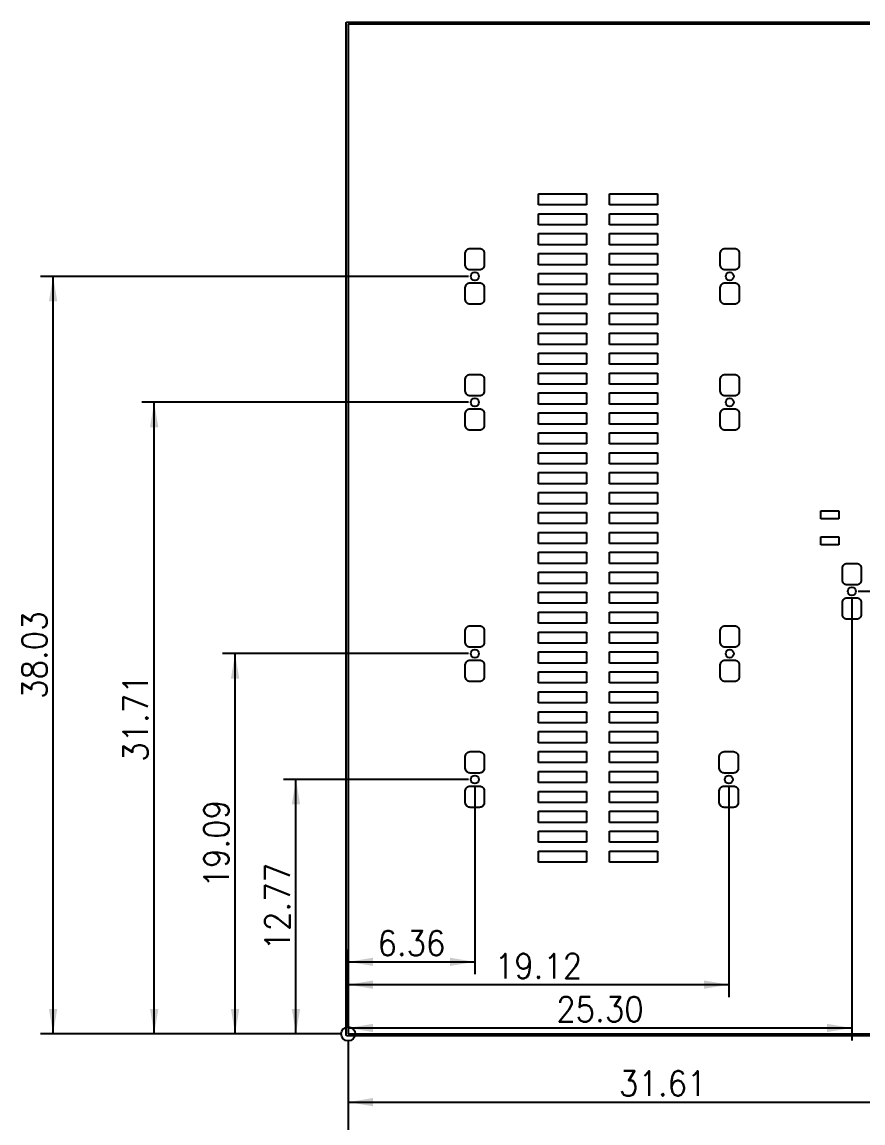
# Model space of a CAD drawing. Extents: x 108 to 221, y -158 to -75.
# Drawn here: x 108.3 to 150.6, y -129.9 to -74.6 of the extents above; entities that cross this region are included whole.
import ezdxf
from ezdxf.enums import TextEntityAlignment as Align

# ---------------------------------------------------------------- set-up
doc = ezdxf.new("R2010")
doc.units = 0
doc.layers.add('BLACK', color=7, linetype='CONTINUOUS')
doc.layers.add('DIM', color=5, linetype='CONTINUOUS')
doc.styles.get("Standard").update_dxf_attribs({"font": 'STANDARD'})

# ---------------------------------------------------------------- blocks, each defined once
blk = doc.blocks.new('*D1')
at = {"layer": 'DIM', "color": 0, "linetype": 'BYBLOCK'}
for p, q in [((131.06, -112.943), (131.06, -122.407)), ((124.7, -125.088), (124.7, -121.157)), ((124.7, -121.782), (131.06, -121.782))]:
    blk.add_line(p, q, dxfattribs=at)
for points in [[(124.7, -121.782), (125.95, -121.574), (125.95, -121.99)], [(131.06, -121.782), (129.81, -121.99), (129.81, -121.574)]]:
    blk.add_solid(points, dxfattribs=at)
at = {"layer": 'DIM', "color": 0, "linetype": 'CONTINUOUS'}
blk.add_text('6.36', height=1.25, dxfattribs=at).set_placement((127.88, -120.844), align=Align.MIDDLE_CENTER)
blk = doc.blocks.new('*D2')
at = {"layer": 'DIM', "color": 0, "linetype": 'BYBLOCK'}
for p, q in [((143.82, -112.943), (143.82, -123.553)), ((124.7, -125.088), (124.7, -122.303)), ((124.7, -122.928), (143.82, -122.928))]:
    blk.add_line(p, q, dxfattribs=at)
for points in [[(124.7, -122.928), (125.95, -122.719), (125.95, -123.136)], [(143.82, -122.928), (142.57, -123.136), (142.57, -122.719)]]:
    blk.add_solid(points, dxfattribs=at)
at = {"layer": 'DIM', "color": 0, "linetype": 'CONTINUOUS'}
blk.add_text('19.12', height=1.25, dxfattribs=at).set_placement((134.26, -121.99), align=Align.MIDDLE_CENTER)
blk = doc.blocks.new('*D3')
at = {"layer": 'DIM', "color": 0, "linetype": 'BYBLOCK'}
for p, q in [((156.31, -112.943), (156.31, -129.45)), ((124.7, -125.713), (124.7, -129.45)), ((124.7, -128.825), (156.31, -128.825))]:
    blk.add_line(p, q, dxfattribs=at)
for points in [[(124.7, -128.825), (125.95, -128.616), (125.95, -129.033)], [(156.31, -128.825), (155.06, -129.033), (155.06, -128.616)]]:
    blk.add_solid(points, dxfattribs=at)
at = {"layer": 'DIM', "color": 0, "linetype": 'CONTINUOUS'}
blk.add_text('31.61', height=1.25, dxfattribs=at).set_placement((140.505, -127.887), align=Align.MIDDLE_CENTER)
blk = doc.blocks.new('*D4')
at = {"layer": 'DIM', "color": 0, "linetype": 'BYBLOCK'}
for p, q in [((168.94, -112.943), (168.94, -132.928)), ((124.7, -125.713), (124.7, -132.928)), ((124.7, -132.303), (168.94, -132.303))]:
    blk.add_line(p, q, dxfattribs=at)
for points in [[(124.7, -132.303), (125.95, -132.094), (125.95, -132.511)], [(168.94, -132.303), (167.69, -132.511), (167.69, -132.094)]]:
    blk.add_solid(points, dxfattribs=at)
at = {"layer": 'DIM', "color": 0, "linetype": 'CONTINUOUS'}
blk.add_text('44.24', height=1.25, dxfattribs=at).set_placement((146.82, -131.365), align=Align.MIDDLE_CENTER)
blk = doc.blocks.new('*D5')
at = {"layer": 'DIM', "color": 0, "linetype": 'BYBLOCK'}
for p, q in [((130.747, -112.63), (121.452, -112.63)), ((122.077, -125.4), (122.077, -112.63)), ((124.388, -125.4), (121.452, -125.4))]:
    blk.add_line(p, q, dxfattribs=at)
for points in [[(122.077, -112.63), (122.285, -113.88), (121.869, -113.88)], [(122.077, -125.4), (121.869, -124.15), (122.285, -124.15)]]:
    blk.add_solid(points, dxfattribs=at)
at = {"layer": 'DIM', "color": 0, "linetype": 'CONTINUOUS'}
blk.add_text('12.77', height=1.25, rotation=90, dxfattribs=at).set_placement((121.14, -119.015), align=Align.MIDDLE_CENTER)
blk = doc.blocks.new('*D6')
at = {"layer": 'DIM', "color": 0, "linetype": 'BYBLOCK'}
for p, q in [((130.747, -106.31), (118.392, -106.31)), ((119.017, -125.4), (119.017, -106.31)), ((124.388, -125.4), (118.392, -125.4))]:
    blk.add_line(p, q, dxfattribs=at)
for points in [[(119.017, -106.31), (119.225, -107.56), (118.809, -107.56)], [(119.017, -125.4), (118.809, -124.15), (119.225, -124.15)]]:
    blk.add_solid(points, dxfattribs=at)
at = {"layer": 'DIM', "color": 0, "linetype": 'CONTINUOUS'}
blk.add_text('19.09', height=1.25, rotation=90, dxfattribs=at).set_placement((118.079, -115.855), align=Align.MIDDLE_CENTER)
blk = doc.blocks.new('*D7')
at = {"layer": 'DIM', "color": 0, "linetype": 'BYBLOCK'}
for p, q in [((130.747, -93.69), (114.329, -93.69)), ((114.954, -125.4), (114.954, -93.69)), ((124.388, -125.4), (114.329, -125.4))]:
    blk.add_line(p, q, dxfattribs=at)
for points in [[(114.954, -93.69), (115.162, -94.94), (114.746, -94.94)], [(114.954, -125.4), (114.746, -124.15), (115.162, -124.15)]]:
    blk.add_solid(points, dxfattribs=at)
at = {"layer": 'DIM', "color": 0, "linetype": 'CONTINUOUS'}
blk.add_text('31.71', height=1.25, rotation=90, dxfattribs=at).set_placement((114.016, -109.545), align=Align.MIDDLE_CENTER)
blk = doc.blocks.new('*D8')
at = {"layer": 'DIM', "color": 0, "linetype": 'BYBLOCK'}
for p, q in [((130.747, -87.37), (109.251, -87.37)), ((109.876, -125.4), (109.876, -87.37)), ((124.388, -125.4), (109.251, -125.4))]:
    blk.add_line(p, q, dxfattribs=at)
for points in [[(109.876, -87.37), (110.084, -88.62), (109.668, -88.62)], [(109.876, -125.4), (109.668, -124.15), (110.084, -124.15)]]:
    blk.add_solid(points, dxfattribs=at)
at = {"layer": 'DIM', "color": 0, "linetype": 'CONTINUOUS'}
blk.add_text('38.03', height=1.25, rotation=90, dxfattribs=at).set_placement((108.939, -106.385), align=Align.MIDDLE_CENTER)
blk = doc.blocks.new('*D9')
at = {"layer": 'DIM', "color": 0, "linetype": 'BYBLOCK'}
for p, q in [((150.312, -103.18), (153.92, -103.18)), ((153.295, -125.4), (153.295, -103.18)), ((125.013, -125.4), (153.92, -125.4))]:
    blk.add_line(p, q, dxfattribs=at)
for points in [[(153.295, -103.18), (153.504, -104.43), (153.087, -104.43)], [(153.295, -125.4), (153.087, -124.15), (153.504, -124.15)]]:
    blk.add_solid(points, dxfattribs=at)
at = {"layer": 'DIM', "color": 0, "linetype": 'CONTINUOUS'}
blk.add_text('22.22', height=1.25, rotation=90, dxfattribs=at).set_placement((152.358, -114.29), align=Align.MIDDLE_CENTER)
blk = doc.blocks.new('*D10')
at = {"layer": 'DIM', "color": 0, "linetype": 'BYBLOCK'}
for p, q in [((150, -103.492), (150, -125.726)), ((124.7, -125.088), (124.7, -124.476)), ((124.7, -125.101), (150, -125.101))]:
    blk.add_line(p, q, dxfattribs=at)
for points in [[(124.7, -125.101), (125.95, -124.893), (125.95, -125.309)], [(150, -125.101), (148.75, -125.309), (148.75, -124.893)]]:
    blk.add_solid(points, dxfattribs=at)
at = {"layer": 'DIM', "color": 0, "linetype": 'CONTINUOUS'}
blk.add_text('25.30', height=1.25, dxfattribs=at).set_placement((137.35, -124.163), align=Align.MIDDLE_CENTER)

msp = doc.modelspace()

# ---------------------------------------------------------------- linework, layer by layer
at = {"layer": 'BLACK', "linetype": 'CONTINUOUS'}
for p, q in [((124.608336, -74.622152), (124.614432, -74.614532)), ((124.614432, -74.614532), (124.622052, -74.608182)), ((124.622052, -74.608182), (124.630688, -74.60361)), ((124.630688, -74.60361), (124.640086, -74.600816)), ((124.640086, -74.600816), (124.647452, -74.600054)), ((124.647452, -74.600054), (124.649992, -74.5998)), ((124.649992, -74.5998), (124.652532, -74.600054)), ((124.652532, -74.600054), (175.447452, -74.600054)), ((124.5997, -74.650092), (124.600716, -74.640186)), ((124.599954, -74.652378), (124.5997, -74.650092)), ((124.599954, -125.447552), (124.599954, -74.652378)), ((124.600716, -74.640186), (124.60351, -74.630788)), ((124.60351, -74.630788), (124.608336, -74.622152)), ((124.70003, -74.699876), (124.70003, -125.400054)), ((175.399954, -74.699876), (124.70003, -74.699876)), ((134.265416, -83.782154), (134.265416, -83.223354)), ((134.265416, -83.223354), (136.678416, -83.223354)), ((136.678416, -83.223354), (136.678416, -83.782154)), ((137.821416, -83.782154), (137.821416, -83.223354)), ((137.821416, -83.223354), (140.234416, -83.223354)), ((140.234416, -83.223354), (140.234416, -83.782154)), ((136.678416, -83.782154), (134.265416, -83.782154)), ((140.234416, -83.782154), (137.821416, -83.782154)), ((134.265416, -84.782152), (134.265416, -84.223352)), ((134.265416, -84.223352), (136.678416, -84.223352)), ((136.678416, -84.223352), (136.678416, -84.782152)), ((137.821416, -84.782152), (137.821416, -84.223352)), ((137.821416, -84.223352), (140.234416, -84.223352)), ((140.234416, -84.223352), (140.234416, -84.782152)), ((136.678416, -84.782152), (134.265416, -84.782152)), ((140.234416, -84.782152), (137.821416, -84.782152)), ((134.265416, -85.78215), (134.265416, -85.22335)), ((134.265416, -85.22335), (136.678416, -85.22335)), ((136.678416, -85.22335), (136.678416, -85.78215)), ((137.821416, -85.78215), (137.821416, -85.22335)), ((137.821416, -85.22335), (140.234416, -85.22335)), ((140.234416, -85.22335), (140.234416, -85.78215)), ((130.584956, -86.2076), (130.589528, -86.161118)), ((130.584956, -86.807548), (130.584956, -86.2076)), ((130.589528, -86.161118), (130.60299, -86.116668)), ((130.60299, -86.116668), (130.625088, -86.07552)), ((130.625088, -86.07552), (130.654552, -86.039452)), ((130.654552, -86.039452), (130.69062, -86.009988)), ((130.69062, -86.009988), (130.731514, -85.988144)), ((130.731514, -85.988144), (130.776218, -85.974682)), ((130.776218, -85.974682), (130.822446, -85.97011)), ((130.822446, -85.97011), (131.297426, -85.97011)), ((131.297426, -85.97011), (131.343908, -85.974682)), ((131.343908, -85.974682), (131.388358, -85.988144)), ((131.388358, -85.988144), (131.429506, -86.009988)), ((131.429506, -86.009988), (131.46532, -86.039452)), ((131.46532, -86.039452), (131.495038, -86.07552)), ((131.495038, -86.07552), (131.516882, -86.116668)), ((131.516882, -86.116668), (131.530344, -86.161118)), ((131.530344, -86.161118), (131.534916, -86.2076)), ((131.534916, -86.2076), (131.534916, -86.807548)), ((136.678416, -85.78215), (134.265416, -85.78215)), ((134.265416, -86.782148), (134.265416, -86.223348)), ((134.265416, -86.223348), (136.678416, -86.223348)), ((136.678416, -86.223348), (136.678416, -86.782148)), ((140.234416, -85.78215), (137.821416, -85.78215)), ((137.821416, -86.782148), (137.821416, -86.223348)), ((137.821416, -86.223348), (140.234416, -86.223348)), ((140.234416, -86.223348), (140.234416, -86.782148)), ((143.394938, -86.2076), (143.39951, -86.161118)), ((143.394938, -86.807548), (143.394938, -86.2076)), ((143.39951, -86.161118), (143.412972, -86.116668)), ((143.412972, -86.116668), (143.43507, -86.07552)), ((143.43507, -86.07552), (143.464534, -86.039452)), ((143.464534, -86.039452), (143.500602, -86.009988)), ((143.500602, -86.009988), (143.541496, -85.988144)), ((143.541496, -85.988144), (143.5862, -85.974682)), ((143.5862, -85.974682), (143.632428, -85.97011)), ((143.632428, -85.97011), (144.107408, -85.97011)), ((144.107408, -85.97011), (144.15389, -85.974682)), ((144.15389, -85.974682), (144.19834, -85.988144)), ((144.19834, -85.988144), (144.239488, -86.009988)), ((144.239488, -86.009988), (144.275556, -86.039452)), ((144.275556, -86.039452), (144.30502, -86.07552)), ((144.30502, -86.07552), (144.326864, -86.116668)), ((144.326864, -86.116668), (144.340326, -86.161118)), ((144.340326, -86.161118), (144.344898, -86.2076)), ((144.344898, -86.2076), (144.344898, -86.807548)), ((130.589528, -86.853776), (130.584956, -86.807548)), ((130.60299, -86.89848), (130.589528, -86.853776)), ((130.625088, -86.939374), (130.60299, -86.89848)), ((130.654552, -86.975442), (130.625088, -86.939374)), ((130.69062, -87.004906), (130.654552, -86.975442)), ((130.731514, -87.027004), (130.69062, -87.004906)), ((130.776218, -87.040466), (130.731514, -87.027004)), ((130.822446, -87.045038), (130.776218, -87.040466)), ((131.297426, -87.045038), (130.822446, -87.045038)), ((131.343908, -87.040466), (131.297426, -87.045038)), ((131.388358, -87.027004), (131.343908, -87.040466)), ((131.429506, -87.004906), (131.388358, -87.027004)), ((131.46532, -86.975442), (131.429506, -87.004906)), ((131.495038, -86.939374), (131.46532, -86.975442)), ((131.516882, -86.89848), (131.495038, -86.939374)), ((131.530344, -86.853776), (131.516882, -86.89848)), ((131.534916, -86.807548), (131.530344, -86.853776)), ((136.678416, -86.782148), (134.265416, -86.782148)), ((134.265416, -87.782146), (134.265416, -87.223346)), ((134.265416, -87.223346), (136.678416, -87.223346)), ((136.678416, -87.223346), (136.678416, -87.782146)), ((140.234416, -86.782148), (137.821416, -86.782148)), ((137.821416, -87.782146), (137.821416, -87.223346)), ((137.821416, -87.223346), (140.234416, -87.223346)), ((140.234416, -87.223346), (140.234416, -87.782146)), ((143.39951, -86.853776), (143.394938, -86.807548)), ((143.412972, -86.89848), (143.39951, -86.853776)), ((143.43507, -86.939374), (143.412972, -86.89848)), ((143.464534, -86.975442), (143.43507, -86.939374)), ((143.500602, -87.004906), (143.464534, -86.975442)), ((143.541496, -87.027004), (143.500602, -87.004906)), ((143.5862, -87.040466), (143.541496, -87.027004)), ((143.632428, -87.045038), (143.5862, -87.040466)), ((144.107408, -87.045038), (143.632428, -87.045038)), ((144.15389, -87.040466), (144.107408, -87.045038)), ((144.19834, -87.027004), (144.15389, -87.040466)), ((144.239488, -87.004906), (144.19834, -87.027004)), ((144.275556, -86.975442), (144.239488, -87.004906)), ((144.30502, -86.939374), (144.275556, -86.975442)), ((144.326864, -86.89848), (144.30502, -86.939374)), ((144.340326, -86.853776), (144.326864, -86.89848)), ((144.344898, -86.807548), (144.340326, -86.853776)), ((130.589528, -87.886286), (130.60299, -87.841582)), ((130.60299, -87.841582), (130.625088, -87.800434)), ((130.625088, -87.800434), (130.654552, -87.76462)), ((130.654552, -87.76462), (130.69062, -87.734902)), ((130.69062, -87.734902), (130.731514, -87.713058)), ((130.731514, -87.713058), (130.776218, -87.699596)), ((130.776218, -87.699596), (130.822446, -87.695024)), ((130.822446, -87.695024), (131.297426, -87.695024)), ((131.297426, -87.695024), (131.343908, -87.699596)), ((131.343908, -87.699596), (131.388358, -87.713058)), ((131.388358, -87.713058), (131.429506, -87.734902)), ((131.429506, -87.734902), (131.46532, -87.76462)), ((131.46532, -87.76462), (131.495038, -87.800434)), ((131.495038, -87.800434), (131.516882, -87.841582)), ((131.516882, -87.841582), (131.530344, -87.886286)), ((136.678416, -87.782146), (134.265416, -87.782146)), ((140.234416, -87.782146), (137.821416, -87.782146)), ((143.39951, -87.886286), (143.412972, -87.841582)), ((143.412972, -87.841582), (143.43507, -87.800434)), ((143.43507, -87.800434), (143.464534, -87.76462)), ((143.464534, -87.76462), (143.500602, -87.734902)), ((143.500602, -87.734902), (143.541496, -87.713058)), ((143.541496, -87.713058), (143.5862, -87.699596)), ((143.5862, -87.699596), (143.632428, -87.695024)), ((143.632428, -87.695024), (144.107408, -87.695024)), ((144.107408, -87.695024), (144.15389, -87.699596)), ((144.15389, -87.699596), (144.19834, -87.713058)), ((144.19834, -87.713058), (144.239488, -87.734902)), ((144.239488, -87.734902), (144.275556, -87.76462)), ((144.275556, -87.76462), (144.30502, -87.800434)), ((144.30502, -87.800434), (144.326864, -87.841582)), ((144.326864, -87.841582), (144.340326, -87.886286)), ((130.584956, -87.932514), (130.589528, -87.886286)), ((130.584956, -88.532462), (130.584956, -87.932514)), ((131.530344, -87.886286), (131.534916, -87.932514)), ((131.534916, -87.932514), (131.534916, -88.532462)), ((134.265416, -88.782144), (134.265416, -88.223344)), ((134.265416, -88.223344), (136.678416, -88.223344)), ((136.678416, -88.223344), (136.678416, -88.782144)), ((137.821416, -88.782144), (137.821416, -88.223344)), ((137.821416, -88.223344), (140.234416, -88.223344)), ((140.234416, -88.223344), (140.234416, -88.782144)), ((143.394938, -87.932514), (143.39951, -87.886286)), ((143.394938, -88.532462), (143.394938, -87.932514)), ((144.340326, -87.886286), (144.344898, -87.932514)), ((144.344898, -87.932514), (144.344898, -88.532462)), ((130.589528, -88.578944), (130.584956, -88.532462)), ((130.60299, -88.623394), (130.589528, -88.578944)), ((130.625088, -88.664542), (130.60299, -88.623394)), ((130.654552, -88.700356), (130.625088, -88.664542)), ((130.69062, -88.730074), (130.654552, -88.700356)), ((130.731514, -88.751918), (130.69062, -88.730074)), ((130.776218, -88.76538), (130.731514, -88.751918)), ((130.822446, -88.769952), (130.776218, -88.76538)), ((131.297426, -88.769952), (130.822446, -88.769952)), ((131.343908, -88.76538), (131.297426, -88.769952)), ((131.388358, -88.751918), (131.343908, -88.76538)), ((131.429506, -88.730074), (131.388358, -88.751918)), ((131.46532, -88.700356), (131.429506, -88.730074)), ((131.495038, -88.664542), (131.46532, -88.700356)), ((131.516882, -88.623394), (131.495038, -88.664542)), ((131.530344, -88.578944), (131.516882, -88.623394)), ((131.534916, -88.532462), (131.530344, -88.578944)), ((136.678416, -88.782144), (134.265416, -88.782144)), ((140.234416, -88.782144), (137.821416, -88.782144)), ((143.39951, -88.578944), (143.394938, -88.532462)), ((143.412972, -88.623394), (143.39951, -88.578944)), ((143.43507, -88.664542), (143.412972, -88.623394)), ((143.464534, -88.700356), (143.43507, -88.664542)), ((143.500602, -88.730074), (143.464534, -88.700356)), ((143.541496, -88.751918), (143.500602, -88.730074)), ((143.5862, -88.76538), (143.541496, -88.751918)), ((143.632428, -88.769952), (143.5862, -88.76538)), ((144.107408, -88.769952), (143.632428, -88.769952)), ((144.15389, -88.76538), (144.107408, -88.769952)), ((144.19834, -88.751918), (144.15389, -88.76538)), ((144.239488, -88.730074), (144.19834, -88.751918)), ((144.275556, -88.700356), (144.239488, -88.730074)), ((144.30502, -88.664542), (144.275556, -88.700356)), ((144.326864, -88.623394), (144.30502, -88.664542)), ((144.340326, -88.578944), (144.326864, -88.623394)), ((144.344898, -88.532462), (144.340326, -88.578944)), ((134.265416, -89.782142), (134.265416, -89.223342)), ((134.265416, -89.223342), (136.678416, -89.223342)), ((136.678416, -89.223342), (136.678416, -89.782142)), ((137.821416, -89.782142), (137.821416, -89.223342)), ((137.821416, -89.223342), (140.234416, -89.223342)), ((140.234416, -89.223342), (140.234416, -89.782142)), ((136.678416, -89.782142), (134.265416, -89.782142)), ((140.234416, -89.782142), (137.821416, -89.782142)), ((134.265416, -90.78214), (134.265416, -90.22334)), ((134.265416, -90.22334), (136.678416, -90.22334)), ((136.678416, -90.22334), (136.678416, -90.78214)), ((137.821416, -90.78214), (137.821416, -90.22334)), ((137.821416, -90.22334), (140.234416, -90.22334)), ((140.234416, -90.22334), (140.234416, -90.78214)), ((136.678416, -90.78214), (134.265416, -90.78214)), ((140.234416, -90.78214), (137.821416, -90.78214)), ((134.265416, -91.782138), (134.265416, -91.223338)), ((134.265416, -91.223338), (136.678416, -91.223338)), ((136.678416, -91.223338), (136.678416, -91.782138)), ((137.821416, -91.782138), (137.821416, -91.223338)), ((137.821416, -91.223338), (140.234416, -91.223338)), ((140.234416, -91.223338), (140.234416, -91.782138)), ((130.731514, -92.308172), (130.776218, -92.294456)), ((130.776218, -92.294456), (130.822446, -92.289884)), ((130.822446, -92.289884), (131.297426, -92.289884)), ((131.297426, -92.289884), (131.343908, -92.294456)), ((131.343908, -92.294456), (131.388358, -92.308172)), ((136.678416, -91.782138), (134.265416, -91.782138)), ((134.265416, -92.782136), (134.265416, -92.223336)), ((134.265416, -92.223336), (136.678416, -92.223336)), ((136.678416, -92.223336), (136.678416, -92.782136)), ((140.234416, -91.782138), (137.821416, -91.782138)), ((137.821416, -92.782136), (137.821416, -92.223336)), ((137.821416, -92.223336), (140.234416, -92.223336)), ((140.234416, -92.223336), (140.234416, -92.782136)), ((143.541496, -92.308172), (143.5862, -92.294456)), ((143.5862, -92.294456), (143.632428, -92.289884)), ((143.632428, -92.289884), (144.107408, -92.289884)), ((144.107408, -92.289884), (144.15389, -92.294456)), ((144.15389, -92.294456), (144.19834, -92.308172)), ((130.584956, -92.527374), (130.589528, -92.481146)), ((130.584956, -93.127576), (130.584956, -92.527374)), ((130.589528, -92.481146), (130.60299, -92.436696)), ((130.60299, -92.436696), (130.625088, -92.395548)), ((130.625088, -92.395548), (130.654552, -92.35948)), ((130.654552, -92.35948), (130.69062, -92.330016)), ((130.69062, -92.330016), (130.731514, -92.308172)), ((131.388358, -92.308172), (131.429506, -92.330016)), ((131.429506, -92.330016), (131.46532, -92.35948)), ((131.46532, -92.35948), (131.495038, -92.395548)), ((131.495038, -92.395548), (131.516882, -92.436696)), ((131.516882, -92.436696), (131.530344, -92.481146)), ((131.530344, -92.481146), (131.534916, -92.527374)), ((131.534916, -92.527374), (131.534916, -93.127576)), ((136.678416, -92.782136), (134.265416, -92.782136)), ((140.234416, -92.782136), (137.821416, -92.782136)), ((143.394938, -92.527374), (143.39951, -92.481146)), ((143.394938, -93.127576), (143.394938, -92.527374)), ((143.39951, -92.481146), (143.412972, -92.436696)), ((143.412972, -92.436696), (143.43507, -92.395548)), ((143.43507, -92.395548), (143.464534, -92.35948)), ((143.464534, -92.35948), (143.500602, -92.330016)), ((143.500602, -92.330016), (143.541496, -92.308172)), ((144.19834, -92.308172), (144.239488, -92.330016)), ((144.239488, -92.330016), (144.275556, -92.35948)), ((144.275556, -92.35948), (144.30502, -92.395548)), ((144.30502, -92.395548), (144.326864, -92.436696)), ((144.326864, -92.436696), (144.340326, -92.481146)), ((144.340326, -92.481146), (144.344898, -92.527374)), ((144.344898, -92.527374), (144.344898, -93.127576)), ((130.589528, -93.173804), (130.584956, -93.127576)), ((130.60299, -93.218508), (130.589528, -93.173804)), ((130.625088, -93.259402), (130.60299, -93.218508)), ((130.654552, -93.29547), (130.625088, -93.259402)), ((130.69062, -93.324934), (130.654552, -93.29547)), ((130.731514, -93.347032), (130.69062, -93.324934)), ((130.776218, -93.360494), (130.731514, -93.347032)), ((130.822446, -93.365066), (130.776218, -93.360494)), ((131.297426, -93.365066), (130.822446, -93.365066)), ((131.343908, -93.360494), (131.297426, -93.365066)), ((131.388358, -93.347032), (131.343908, -93.360494)), ((131.429506, -93.324934), (131.388358, -93.347032)), ((131.46532, -93.29547), (131.429506, -93.324934)), ((131.495038, -93.259402), (131.46532, -93.29547)), ((131.516882, -93.218508), (131.495038, -93.259402)), ((131.530344, -93.173804), (131.516882, -93.218508)), ((131.534916, -93.127576), (131.530344, -93.173804)), ((134.265416, -93.782134), (134.265416, -93.223334)), ((134.265416, -93.223334), (136.678416, -93.223334)), ((136.678416, -93.223334), (136.678416, -93.782134)), ((137.821416, -93.782134), (137.821416, -93.223334)), ((137.821416, -93.223334), (140.234416, -93.223334)), ((140.234416, -93.223334), (140.234416, -93.782134)), ((143.39951, -93.173804), (143.394938, -93.127576)), ((143.412972, -93.218508), (143.39951, -93.173804)), ((143.43507, -93.259402), (143.412972, -93.218508)), ((143.464534, -93.29547), (143.43507, -93.259402)), ((143.500602, -93.324934), (143.464534, -93.29547)), ((143.541496, -93.347032), (143.500602, -93.324934)), ((143.5862, -93.360494), (143.541496, -93.347032)), ((143.632428, -93.365066), (143.5862, -93.360494)), ((144.107408, -93.365066), (143.632428, -93.365066)), ((144.15389, -93.360494), (144.107408, -93.365066)), ((144.19834, -93.347032), (144.15389, -93.360494)), ((144.239488, -93.324934), (144.19834, -93.347032)), ((144.275556, -93.29547), (144.239488, -93.324934)), ((144.30502, -93.259402), (144.275556, -93.29547)), ((144.326864, -93.218508), (144.30502, -93.259402)), ((144.340326, -93.173804), (144.326864, -93.218508)), ((144.344898, -93.127576), (144.340326, -93.173804)), ((136.678416, -93.782134), (134.265416, -93.782134)), ((140.234416, -93.782134), (137.821416, -93.782134)), ((130.584956, -94.252542), (130.589528, -94.20606)), ((130.584956, -94.85249), (130.584956, -94.252542)), ((130.589528, -94.20606), (130.60299, -94.16161)), ((130.60299, -94.16161), (130.625088, -94.120462)), ((130.625088, -94.120462), (130.654552, -94.084648)), ((130.654552, -94.084648), (130.69062, -94.05493)), ((130.69062, -94.05493), (130.731514, -94.033086)), ((130.731514, -94.033086), (130.776218, -94.019624)), ((130.776218, -94.019624), (130.822446, -94.015052)), ((130.822446, -94.015052), (131.297426, -94.015052)), ((131.297426, -94.015052), (131.343908, -94.019624)), ((131.343908, -94.019624), (131.388358, -94.033086)), ((131.388358, -94.033086), (131.429506, -94.05493)), ((131.429506, -94.05493), (131.46532, -94.084648)), ((131.46532, -94.084648), (131.495038, -94.120462)), ((131.495038, -94.120462), (131.516882, -94.16161)), ((131.516882, -94.16161), (131.530344, -94.20606)), ((131.530344, -94.20606), (131.534916, -94.252542)), ((131.534916, -94.252542), (131.534916, -94.85249)), ((134.265416, -94.782132), (134.265416, -94.223332)), ((134.265416, -94.223332), (136.678416, -94.223332)), ((136.678416, -94.223332), (136.678416, -94.782132)), ((137.821416, -94.782132), (137.821416, -94.223332)), ((137.821416, -94.223332), (140.234416, -94.223332)), ((140.234416, -94.223332), (140.234416, -94.782132)), ((143.394938, -94.252542), (143.39951, -94.20606)), ((143.394938, -94.85249), (143.394938, -94.252542)), ((143.39951, -94.20606), (143.412972, -94.16161)), ((143.412972, -94.16161), (143.43507, -94.120462)), ((143.43507, -94.120462), (143.464534, -94.084648)), ((143.464534, -94.084648), (143.500602, -94.05493)), ((143.500602, -94.05493), (143.541496, -94.033086)), ((143.541496, -94.033086), (143.5862, -94.019624)), ((143.5862, -94.019624), (143.632428, -94.015052)), ((143.632428, -94.015052), (144.107408, -94.015052)), ((144.107408, -94.015052), (144.15389, -94.019624)), ((144.15389, -94.019624), (144.19834, -94.033086)), ((144.19834, -94.033086), (144.239488, -94.05493)), ((144.239488, -94.05493), (144.275556, -94.084648)), ((144.275556, -94.084648), (144.30502, -94.120462)), ((144.30502, -94.120462), (144.326864, -94.16161)), ((144.326864, -94.16161), (144.340326, -94.20606)), ((144.340326, -94.20606), (144.344898, -94.252542)), ((144.344898, -94.252542), (144.344898, -94.85249)), ((130.589528, -94.898718), (130.584956, -94.85249)), ((130.60299, -94.943422), (130.589528, -94.898718)), ((130.625088, -94.98457), (130.60299, -94.943422)), ((130.654552, -95.020384), (130.625088, -94.98457)), ((130.69062, -95.049848), (130.654552, -95.020384)), ((130.731514, -95.071946), (130.69062, -95.049848)), ((131.429506, -95.049848), (131.388358, -95.071946)), ((131.46532, -95.020384), (131.429506, -95.049848)), ((131.495038, -94.98457), (131.46532, -95.020384)), ((131.516882, -94.943422), (131.495038, -94.98457)), ((131.530344, -94.898718), (131.516882, -94.943422)), ((131.534916, -94.85249), (131.530344, -94.898718)), ((136.678416, -94.782132), (134.265416, -94.782132)), ((140.234416, -94.782132), (137.821416, -94.782132)), ((143.39951, -94.898718), (143.394938, -94.85249)), ((143.412972, -94.943422), (143.39951, -94.898718)), ((143.43507, -94.98457), (143.412972, -94.943422)), ((143.464534, -95.020384), (143.43507, -94.98457)), ((143.500602, -95.049848), (143.464534, -95.020384)), ((143.541496, -95.071946), (143.500602, -95.049848)), ((144.239488, -95.049848), (144.19834, -95.071946)), ((144.275556, -95.020384), (144.239488, -95.049848)), ((144.30502, -94.98457), (144.275556, -95.020384)), ((144.326864, -94.943422), (144.30502, -94.98457)), ((144.340326, -94.898718), (144.326864, -94.943422)), ((144.344898, -94.85249), (144.340326, -94.898718)), ((130.776218, -95.085408), (130.731514, -95.071946)), ((130.822446, -95.08998), (130.776218, -95.085408)), ((131.297426, -95.08998), (130.822446, -95.08998)), ((131.343908, -95.085408), (131.297426, -95.08998)), ((131.388358, -95.071946), (131.343908, -95.085408)), ((134.265416, -95.78213), (134.265416, -95.22333)), ((134.265416, -95.22333), (136.678416, -95.22333)), ((136.678416, -95.22333), (136.678416, -95.78213)), ((137.821416, -95.78213), (137.821416, -95.22333)), ((137.821416, -95.22333), (140.234416, -95.22333)), ((140.234416, -95.22333), (140.234416, -95.78213)), ((143.5862, -95.085408), (143.541496, -95.071946)), ((143.632428, -95.08998), (143.5862, -95.085408)), ((144.107408, -95.08998), (143.632428, -95.08998)), ((144.15389, -95.085408), (144.107408, -95.08998)), ((144.19834, -95.071946), (144.15389, -95.085408)), ((136.678416, -95.78213), (134.265416, -95.78213)), ((140.234416, -95.78213), (137.821416, -95.78213)), ((134.265416, -96.782128), (134.265416, -96.223328)), ((134.265416, -96.223328), (136.678416, -96.223328)), ((136.678416, -96.223328), (136.678416, -96.782128)), ((137.821416, -96.782128), (137.821416, -96.223328)), ((137.821416, -96.223328), (140.234416, -96.223328)), ((140.234416, -96.223328), (140.234416, -96.782128)), ((136.678416, -96.782128), (134.265416, -96.782128)), ((134.265416, -97.782126), (134.265416, -97.223326)), ((134.265416, -97.223326), (136.678416, -97.223326)), ((136.678416, -97.223326), (136.678416, -97.782126)), ((140.234416, -96.782128), (137.821416, -96.782128)), ((137.821416, -97.782126), (137.821416, -97.223326)), ((137.821416, -97.223326), (140.234416, -97.223326)), ((140.234416, -97.223326), (140.234416, -97.782126)), ((136.678416, -97.782126), (134.265416, -97.782126)), ((140.234416, -97.782126), (137.821416, -97.782126)), ((134.265416, -98.782124), (134.265416, -98.223324)), ((134.265416, -98.223324), (136.678416, -98.223324)), ((136.678416, -98.223324), (136.678416, -98.782124)), ((137.821416, -98.782124), (137.821416, -98.223324)), ((137.821416, -98.223324), (140.234416, -98.223324)), ((140.234416, -98.223324), (140.234416, -98.782124)), ((136.678416, -98.782124), (134.265416, -98.782124)), ((140.234416, -98.782124), (137.821416, -98.782124)), ((134.265416, -99.782122), (134.265416, -99.223322)), ((134.265416, -99.223322), (136.678416, -99.223322)), ((136.678416, -99.223322), (136.678416, -99.782122)), ((137.821416, -99.782122), (137.821416, -99.223322)), ((137.821416, -99.223322), (140.234416, -99.223322)), ((140.234416, -99.223322), (140.234416, -99.782122)), ((148.4503, -99.544632), (148.4503, -99.144582)), ((148.4503, -99.144582), (149.350222, -99.144582)), ((149.350222, -99.144582), (149.350222, -99.544632)), ((136.678416, -99.782122), (134.265416, -99.782122)), ((140.234416, -99.782122), (137.821416, -99.782122)), ((149.350222, -99.544632), (148.4503, -99.544632)), ((134.265416, -100.78212), (134.265416, -100.22332)), ((134.265416, -100.22332), (136.678416, -100.22332)), ((136.678416, -100.22332), (136.678416, -100.78212)), ((137.821416, -100.78212), (137.821416, -100.22332)), ((137.821416, -100.22332), (140.234416, -100.22332)), ((140.234416, -100.22332), (140.234416, -100.78212)), ((148.450046, -100.849938), (148.450046, -100.449888)), ((148.450046, -100.449888), (149.349968, -100.449888)), ((149.349968, -100.449888), (149.349968, -100.849938)), ((136.678416, -100.78212), (134.265416, -100.78212)), ((140.234416, -100.78212), (137.821416, -100.78212)), ((149.349968, -100.849938), (148.450046, -100.849938)), ((134.265416, -101.782118), (134.265416, -101.223318)), ((134.265416, -101.223318), (136.678416, -101.223318)), ((136.678416, -101.223318), (136.678416, -101.782118)), ((137.821416, -101.782118), (137.821416, -101.223318)), ((137.821416, -101.223318), (140.234416, -101.223318)), ((140.234416, -101.223318), (140.234416, -101.782118)), ((136.678416, -101.782118), (134.265416, -101.782118)), ((134.265416, -102.782116), (134.265416, -102.223316)), ((134.265416, -102.223316), (136.678416, -102.223316)), ((136.678416, -102.223316), (136.678416, -102.782116)), ((140.234416, -101.782118), (137.821416, -101.782118)), ((137.821416, -102.782116), (137.821416, -102.223316)), ((137.821416, -102.223316), (140.234416, -102.223316)), ((140.234416, -102.223316), (140.234416, -102.782116)), ((149.524974, -102.017576), (149.529546, -101.971094)), ((149.524974, -102.617524), (149.524974, -102.017576)), ((149.529546, -101.971094), (149.543008, -101.926644)), ((149.543008, -101.926644), (149.565106, -101.885496)), ((149.565106, -101.885496), (149.59457, -101.849682)), ((149.59457, -101.849682), (149.630638, -101.819964)), ((149.630638, -101.819964), (149.671532, -101.79812)), ((149.671532, -101.79812), (149.716236, -101.784658)), ((149.716236, -101.784658), (149.762464, -101.780086)), ((149.762464, -101.780086), (150.237444, -101.780086)), ((150.237444, -101.780086), (150.283926, -101.784658)), ((150.283926, -101.784658), (150.328376, -101.79812)), ((150.328376, -101.79812), (150.369524, -101.819964)), ((150.369524, -101.819964), (150.405338, -101.849682)), ((150.405338, -101.849682), (150.435056, -101.885496)), ((150.435056, -101.885496), (150.4569, -101.926644)), ((150.4569, -101.926644), (150.470362, -101.971094)), ((150.470362, -101.971094), (150.474934, -102.017576)), ((150.474934, -102.017576), (150.474934, -102.617524)), ((136.678416, -102.782116), (134.265416, -102.782116)), ((140.234416, -102.782116), (137.821416, -102.782116)), ((149.529546, -102.663752), (149.524974, -102.617524)), ((149.543008, -102.708456), (149.529546, -102.663752)), ((149.565106, -102.74935), (149.543008, -102.708456)), ((149.59457, -102.785418), (149.565106, -102.74935)), ((149.630638, -102.814882), (149.59457, -102.785418)), ((150.405338, -102.785418), (150.369524, -102.814882)), ((150.435056, -102.74935), (150.405338, -102.785418)), ((150.4569, -102.708456), (150.435056, -102.74935)), ((150.470362, -102.663752), (150.4569, -102.708456)), ((150.474934, -102.617524), (150.470362, -102.663752)), ((134.265416, -103.782114), (134.265416, -103.223314)), ((134.265416, -103.223314), (136.678416, -103.223314)), ((136.678416, -103.223314), (136.678416, -103.782114)), ((137.821416, -103.782114), (137.821416, -103.223314)), ((137.821416, -103.223314), (140.234416, -103.223314)), ((140.234416, -103.223314), (140.234416, -103.782114)), ((149.671532, -102.83698), (149.630638, -102.814882)), ((149.716236, -102.850442), (149.671532, -102.83698)), ((149.762464, -102.855014), (149.716236, -102.850442)), ((150.237444, -102.855014), (149.762464, -102.855014)), ((150.283926, -102.850442), (150.237444, -102.855014)), ((150.328376, -102.83698), (150.283926, -102.850442)), ((150.369524, -102.814882), (150.328376, -102.83698)), ((136.678416, -103.782114), (134.265416, -103.782114)), ((140.234416, -103.782114), (137.821416, -103.782114)), ((149.524974, -103.74249), (149.529546, -103.696262)), ((149.524974, -104.342438), (149.524974, -103.74249)), ((149.529546, -103.696262), (149.543008, -103.651558)), ((149.543008, -103.651558), (149.565106, -103.610664)), ((149.565106, -103.610664), (149.59457, -103.574596)), ((149.59457, -103.574596), (149.630638, -103.545132)), ((149.630638, -103.545132), (149.671532, -103.523034)), ((149.671532, -103.523034), (149.716236, -103.509572)), ((149.716236, -103.509572), (149.762464, -103.505)), ((149.762464, -103.505), (150.237444, -103.505)), ((150.237444, -103.505), (150.283926, -103.509572)), ((150.283926, -103.509572), (150.328376, -103.523034)), ((150.328376, -103.523034), (150.369524, -103.545132)), ((150.369524, -103.545132), (150.405338, -103.574596)), ((150.405338, -103.574596), (150.435056, -103.610664)), ((150.435056, -103.610664), (150.4569, -103.651558)), ((150.4569, -103.651558), (150.470362, -103.696262)), ((150.470362, -103.696262), (150.474934, -103.74249)), ((150.474934, -103.74249), (150.474934, -104.342438)), ((134.265416, -104.782112), (134.265416, -104.223312)), ((134.265416, -104.223312), (136.678416, -104.223312)), ((136.678416, -104.223312), (136.678416, -104.782112)), ((137.821416, -104.782112), (137.821416, -104.223312)), ((137.821416, -104.223312), (140.234416, -104.223312)), ((140.234416, -104.223312), (140.234416, -104.782112)), ((149.529546, -104.38892), (149.524974, -104.342438)), ((149.543008, -104.43337), (149.529546, -104.38892)), ((149.565106, -104.474518), (149.543008, -104.43337)), ((150.4569, -104.43337), (150.435056, -104.474518)), ((150.470362, -104.38892), (150.4569, -104.43337)), ((150.474934, -104.342438), (150.470362, -104.38892)), ((130.60299, -105.056686), (130.625088, -105.015538)), ((130.625088, -105.015538), (130.654552, -104.97947)), ((130.654552, -104.97947), (130.69062, -104.950006)), ((130.69062, -104.950006), (130.731514, -104.928162)), ((130.731514, -104.928162), (130.776218, -104.914446)), ((130.776218, -104.914446), (130.822446, -104.909874)), ((130.822446, -104.909874), (131.297426, -104.909874)), ((131.297426, -104.909874), (131.343908, -104.914446)), ((131.343908, -104.914446), (131.388358, -104.928162)), ((131.388358, -104.928162), (131.429506, -104.950006)), ((131.429506, -104.950006), (131.46532, -104.97947)), ((131.46532, -104.97947), (131.495038, -105.015538)), ((131.495038, -105.015538), (131.516882, -105.056686)), ((136.678416, -104.782112), (134.265416, -104.782112)), ((140.234416, -104.782112), (137.821416, -104.782112)), ((143.412972, -105.056686), (143.43507, -105.015538)), ((143.43507, -105.015538), (143.464534, -104.97947)), ((143.464534, -104.97947), (143.500602, -104.950006)), ((143.500602, -104.950006), (143.541496, -104.928162)), ((143.541496, -104.928162), (143.5862, -104.914446)), ((143.5862, -104.914446), (143.632428, -104.909874)), ((143.632428, -104.909874), (144.107408, -104.909874)), ((144.107408, -104.909874), (144.15389, -104.914446)), ((144.15389, -104.914446), (144.19834, -104.928162)), ((144.19834, -104.928162), (144.239488, -104.950006)), ((144.239488, -104.950006), (144.275556, -104.97947)), ((144.275556, -104.97947), (144.30502, -105.015538)), ((144.30502, -105.015538), (144.326864, -105.056686)), ((149.59457, -104.510332), (149.565106, -104.474518)), ((149.630638, -104.54005), (149.59457, -104.510332)), ((149.671532, -104.561894), (149.630638, -104.54005)), ((149.716236, -104.575356), (149.671532, -104.561894)), ((149.762464, -104.579928), (149.716236, -104.575356)), ((150.237444, -104.579928), (149.762464, -104.579928)), ((150.283926, -104.575356), (150.237444, -104.579928)), ((150.328376, -104.561894), (150.283926, -104.575356)), ((150.369524, -104.54005), (150.328376, -104.561894)), ((150.405338, -104.510332), (150.369524, -104.54005)), ((150.435056, -104.474518), (150.405338, -104.510332)), ((130.584956, -105.147618), (130.589528, -105.101136)), ((130.584956, -105.747566), (130.584956, -105.147618)), ((130.589528, -105.101136), (130.60299, -105.056686)), ((131.516882, -105.056686), (131.530344, -105.101136)), ((131.530344, -105.101136), (131.534916, -105.147618)), ((131.534916, -105.147618), (131.534916, -105.747566)), ((134.265416, -105.78211), (134.265416, -105.22331)), ((134.265416, -105.22331), (136.678416, -105.22331)), ((136.678416, -105.22331), (136.678416, -105.78211)), ((137.821416, -105.78211), (137.821416, -105.22331)), ((137.821416, -105.22331), (140.234416, -105.22331)), ((140.234416, -105.22331), (140.234416, -105.78211)), ((143.394938, -105.147618), (143.39951, -105.101136)), ((143.394938, -105.747566), (143.394938, -105.147618)), ((143.39951, -105.101136), (143.412972, -105.056686)), ((144.326864, -105.056686), (144.340326, -105.101136)), ((144.340326, -105.101136), (144.344898, -105.147618)), ((144.344898, -105.147618), (144.344898, -105.747566)), ((130.589528, -105.793794), (130.584956, -105.747566)), ((130.60299, -105.838498), (130.589528, -105.793794)), ((130.625088, -105.879392), (130.60299, -105.838498)), ((130.654552, -105.91546), (130.625088, -105.879392)), ((130.69062, -105.944924), (130.654552, -105.91546)), ((130.731514, -105.967022), (130.69062, -105.944924)), ((130.776218, -105.980484), (130.731514, -105.967022)), ((130.822446, -105.985056), (130.776218, -105.980484)), ((131.297426, -105.985056), (130.822446, -105.985056)), ((131.343908, -105.980484), (131.297426, -105.985056)), ((131.388358, -105.967022), (131.343908, -105.980484)), ((131.429506, -105.944924), (131.388358, -105.967022)), ((131.46532, -105.91546), (131.429506, -105.944924)), ((131.495038, -105.879392), (131.46532, -105.91546)), ((131.516882, -105.838498), (131.495038, -105.879392)), ((131.530344, -105.793794), (131.516882, -105.838498)), ((131.534916, -105.747566), (131.530344, -105.793794)), ((136.678416, -105.78211), (134.265416, -105.78211)), ((140.234416, -105.78211), (137.821416, -105.78211)), ((143.39951, -105.793794), (143.394938, -105.747566)), ((143.412972, -105.838498), (143.39951, -105.793794)), ((143.43507, -105.879392), (143.412972, -105.838498)), ((143.464534, -105.91546), (143.43507, -105.879392)), ((143.500602, -105.944924), (143.464534, -105.91546)), ((143.541496, -105.967022), (143.500602, -105.944924)), ((143.5862, -105.980484), (143.541496, -105.967022)), ((143.632428, -105.985056), (143.5862, -105.980484)), ((144.107408, -105.985056), (143.632428, -105.985056)), ((144.15389, -105.980484), (144.107408, -105.985056)), ((144.19834, -105.967022), (144.15389, -105.980484)), ((144.239488, -105.944924), (144.19834, -105.967022)), ((144.275556, -105.91546), (144.239488, -105.944924)), ((144.30502, -105.879392), (144.275556, -105.91546)), ((144.326864, -105.838498), (144.30502, -105.879392)), ((144.340326, -105.793794), (144.326864, -105.838498)), ((144.344898, -105.747566), (144.340326, -105.793794)), ((130.654552, -106.704638), (130.69062, -106.67492)), ((130.69062, -106.67492), (130.731514, -106.653076)), ((130.731514, -106.653076), (130.776218, -106.639614)), ((130.776218, -106.639614), (130.822446, -106.635042)), ((130.822446, -106.635042), (131.297426, -106.635042)), ((131.297426, -106.635042), (131.343908, -106.639614)), ((131.343908, -106.639614), (131.388358, -106.653076)), ((131.388358, -106.653076), (131.429506, -106.67492)), ((131.429506, -106.67492), (131.46532, -106.704638)), ((134.265416, -106.782108), (134.265416, -106.223308)), ((134.265416, -106.223308), (136.678416, -106.223308)), ((136.678416, -106.223308), (136.678416, -106.782108)), ((137.821416, -106.782108), (137.821416, -106.223308)), ((137.821416, -106.223308), (140.234416, -106.223308)), ((140.234416, -106.223308), (140.234416, -106.782108)), ((143.464534, -106.704638), (143.500602, -106.67492)), ((143.500602, -106.67492), (143.541496, -106.653076)), ((143.541496, -106.653076), (143.5862, -106.639614)), ((143.5862, -106.639614), (143.632428, -106.635042)), ((143.632428, -106.635042), (144.107408, -106.635042)), ((144.107408, -106.635042), (144.15389, -106.639614)), ((144.15389, -106.639614), (144.19834, -106.653076)), ((144.19834, -106.653076), (144.239488, -106.67492)), ((144.239488, -106.67492), (144.275556, -106.704638)), ((130.584956, -106.872532), (130.589528, -106.82605)), ((130.584956, -107.47248), (130.584956, -106.872532)), ((130.589528, -106.82605), (130.60299, -106.7816)), ((130.60299, -106.7816), (130.625088, -106.740452)), ((130.625088, -106.740452), (130.654552, -106.704638)), ((131.46532, -106.704638), (131.495038, -106.740452)), ((131.495038, -106.740452), (131.516882, -106.7816)), ((131.516882, -106.7816), (131.530344, -106.82605)), ((131.530344, -106.82605), (131.534916, -106.872532)), ((131.534916, -106.872532), (131.534916, -107.47248)), ((136.678416, -106.782108), (134.265416, -106.782108)), ((134.265416, -107.782106), (134.265416, -107.223306)), ((134.265416, -107.223306), (136.678416, -107.223306)), ((136.678416, -107.223306), (136.678416, -107.782106)), ((140.234416, -106.782108), (137.821416, -106.782108)), ((137.821416, -107.782106), (137.821416, -107.223306)), ((137.821416, -107.223306), (140.234416, -107.223306)), ((140.234416, -107.223306), (140.234416, -107.782106)), ((143.394938, -106.872532), (143.39951, -106.82605)), ((143.394938, -107.47248), (143.394938, -106.872532)), ((143.39951, -106.82605), (143.412972, -106.7816)), ((143.412972, -106.7816), (143.43507, -106.740452)), ((143.43507, -106.740452), (143.464534, -106.704638)), ((144.275556, -106.704638), (144.30502, -106.740452)), ((144.30502, -106.740452), (144.326864, -106.7816)), ((144.326864, -106.7816), (144.340326, -106.82605)), ((144.340326, -106.82605), (144.344898, -106.872532)), ((144.344898, -106.872532), (144.344898, -107.47248)), ((130.589528, -107.518708), (130.584956, -107.47248)), ((130.60299, -107.563412), (130.589528, -107.518708)), ((130.625088, -107.60456), (130.60299, -107.563412)), ((130.654552, -107.640374), (130.625088, -107.60456)), ((130.69062, -107.670092), (130.654552, -107.640374)), ((130.731514, -107.691936), (130.69062, -107.670092)), ((130.776218, -107.705398), (130.731514, -107.691936)), ((130.822446, -107.70997), (130.776218, -107.705398)), ((131.297426, -107.70997), (130.822446, -107.70997)), ((131.343908, -107.705398), (131.297426, -107.70997)), ((131.388358, -107.691936), (131.343908, -107.705398)), ((131.429506, -107.670092), (131.388358, -107.691936)), ((131.46532, -107.640374), (131.429506, -107.670092)), ((131.495038, -107.60456), (131.46532, -107.640374)), ((131.516882, -107.563412), (131.495038, -107.60456)), ((131.530344, -107.518708), (131.516882, -107.563412)), ((131.534916, -107.47248), (131.530344, -107.518708)), ((143.39951, -107.518708), (143.394938, -107.47248)), ((143.412972, -107.563412), (143.39951, -107.518708)), ((143.43507, -107.60456), (143.412972, -107.563412)), ((143.464534, -107.640374), (143.43507, -107.60456)), ((143.500602, -107.670092), (143.464534, -107.640374)), ((143.541496, -107.691936), (143.500602, -107.670092)), ((143.5862, -107.705398), (143.541496, -107.691936)), ((143.632428, -107.70997), (143.5862, -107.705398)), ((144.107408, -107.70997), (143.632428, -107.70997)), ((144.15389, -107.705398), (144.107408, -107.70997)), ((144.19834, -107.691936), (144.15389, -107.705398)), ((144.239488, -107.670092), (144.19834, -107.691936)), ((144.275556, -107.640374), (144.239488, -107.670092)), ((144.30502, -107.60456), (144.275556, -107.640374)), ((144.326864, -107.563412), (144.30502, -107.60456)), ((144.340326, -107.518708), (144.326864, -107.563412)), ((144.344898, -107.47248), (144.340326, -107.518708)), ((136.678416, -107.782106), (134.265416, -107.782106)), ((134.265416, -108.782104), (134.265416, -108.223304)), ((134.265416, -108.223304), (136.678416, -108.223304)), ((136.678416, -108.223304), (136.678416, -108.782104)), ((140.234416, -107.782106), (137.821416, -107.782106)), ((137.821416, -108.782104), (137.821416, -108.223304)), ((137.821416, -108.223304), (140.234416, -108.223304)), ((140.234416, -108.223304), (140.234416, -108.782104)), ((136.678416, -108.782104), (134.265416, -108.782104)), ((140.234416, -108.782104), (137.821416, -108.782104)), ((134.265416, -109.782102), (134.265416, -109.223302)), ((134.265416, -109.223302), (136.678416, -109.223302)), ((136.678416, -109.223302), (136.678416, -109.782102)), ((137.821416, -109.782102), (137.821416, -109.223302)), ((137.821416, -109.223302), (140.234416, -109.223302)), ((140.234416, -109.223302), (140.234416, -109.782102)), ((136.678416, -109.782102), (134.265416, -109.782102)), ((140.234416, -109.782102), (137.821416, -109.782102)), ((134.265416, -110.7821), (134.265416, -110.2233)), ((134.265416, -110.2233), (136.678416, -110.2233)), ((136.678416, -110.2233), (136.678416, -110.7821)), ((137.821416, -110.7821), (137.821416, -110.2233)), ((137.821416, -110.2233), (140.234416, -110.2233)), ((140.234416, -110.2233), (140.234416, -110.7821)), ((136.678416, -110.7821), (134.265416, -110.7821)), ((140.234416, -110.7821), (137.821416, -110.7821)), ((130.584956, -111.467392), (130.589528, -111.421164)), ((130.584956, -112.067594), (130.584956, -111.467392)), ((130.589528, -111.421164), (130.60299, -111.376714)), ((130.60299, -111.376714), (130.625088, -111.335566)), ((130.625088, -111.335566), (130.654552, -111.299498)), ((130.654552, -111.299498), (130.69062, -111.270034)), ((130.69062, -111.270034), (130.731514, -111.24819)), ((130.731514, -111.24819), (130.776218, -111.234474)), ((130.776218, -111.234474), (130.822446, -111.229902)), ((130.822446, -111.229902), (131.297426, -111.229902)), ((131.297426, -111.229902), (131.343908, -111.234474)), ((131.343908, -111.234474), (131.388358, -111.24819)), ((131.388358, -111.24819), (131.429506, -111.270034)), ((131.429506, -111.270034), (131.46532, -111.299498)), ((131.46532, -111.299498), (131.495038, -111.335566)), ((131.495038, -111.335566), (131.516882, -111.376714)), ((131.516882, -111.376714), (131.530344, -111.421164)), ((131.530344, -111.421164), (131.534916, -111.467392)), ((131.534916, -111.467392), (131.534916, -112.067594)), ((134.265416, -111.782098), (134.265416, -111.223298)), ((134.265416, -111.223298), (136.678416, -111.223298)), ((136.678416, -111.223298), (136.678416, -111.782098)), ((137.821416, -111.782098), (137.821416, -111.223298)), ((137.821416, -111.223298), (140.234416, -111.223298)), ((140.234416, -111.223298), (140.234416, -111.782098)), ((143.3449, -111.467392), (143.349472, -111.421164)), ((143.3449, -112.067594), (143.3449, -111.467392)), ((143.349472, -111.421164), (143.363188, -111.376714)), ((143.363188, -111.376714), (143.385032, -111.335566)), ((143.385032, -111.335566), (143.414496, -111.299498)), ((143.414496, -111.299498), (143.450564, -111.270034)), ((143.450564, -111.270034), (143.491712, -111.24819)), ((143.491712, -111.24819), (143.536162, -111.234474)), ((143.536162, -111.234474), (143.58239, -111.229902)), ((143.58239, -111.229902), (144.057624, -111.229902)), ((144.057624, -111.229902), (144.103852, -111.234474)), ((144.103852, -111.234474), (144.148302, -111.24819)), ((144.148302, -111.24819), (144.18945, -111.270034)), ((144.18945, -111.270034), (144.225518, -111.299498)), ((144.225518, -111.299498), (144.254982, -111.335566)), ((144.254982, -111.335566), (144.276826, -111.376714)), ((144.276826, -111.376714), (144.290542, -111.421164)), ((144.290542, -111.421164), (144.295114, -111.467392)), ((144.295114, -111.467392), (144.295114, -112.067594)), ((130.589528, -112.113822), (130.584956, -112.067594)), ((130.60299, -112.158272), (130.589528, -112.113822)), ((130.625088, -112.19942), (130.60299, -112.158272)), ((130.654552, -112.235488), (130.625088, -112.19942)), ((131.495038, -112.19942), (131.46532, -112.235488)), ((131.516882, -112.158272), (131.495038, -112.19942)), ((131.530344, -112.113822), (131.516882, -112.158272)), ((131.534916, -112.067594), (131.530344, -112.113822)), ((136.678416, -111.782098), (134.265416, -111.782098)), ((140.234416, -111.782098), (137.821416, -111.782098)), ((143.349472, -112.113822), (143.3449, -112.067594)), ((143.363188, -112.158272), (143.349472, -112.113822)), ((143.385032, -112.19942), (143.363188, -112.158272)), ((143.414496, -112.235488), (143.385032, -112.19942)), ((144.254982, -112.19942), (144.225518, -112.235488)), ((144.276826, -112.158272), (144.254982, -112.19942)), ((144.290542, -112.113822), (144.276826, -112.158272)), ((144.295114, -112.067594), (144.290542, -112.113822)), ((130.69062, -112.264952), (130.654552, -112.235488)), ((130.731514, -112.286796), (130.69062, -112.264952)), ((130.776218, -112.300512), (130.731514, -112.286796)), ((130.822446, -112.305084), (130.776218, -112.300512)), ((131.297426, -112.305084), (130.822446, -112.305084)), ((131.343908, -112.300512), (131.297426, -112.305084)), ((131.388358, -112.286796), (131.343908, -112.300512)), ((131.429506, -112.264952), (131.388358, -112.286796)), ((131.46532, -112.235488), (131.429506, -112.264952)), ((134.265416, -112.782096), (134.265416, -112.223296)), ((134.265416, -112.223296), (136.678416, -112.223296)), ((136.678416, -112.223296), (136.678416, -112.782096)), ((137.821416, -112.782096), (137.821416, -112.223296)), ((137.821416, -112.223296), (140.234416, -112.223296)), ((140.234416, -112.223296), (140.234416, -112.782096)), ((143.450564, -112.264952), (143.414496, -112.235488)), ((143.491712, -112.286796), (143.450564, -112.264952)), ((143.536162, -112.300512), (143.491712, -112.286796)), ((143.58239, -112.305084), (143.536162, -112.300512)), ((144.057624, -112.305084), (143.58239, -112.305084)), ((144.103852, -112.300512), (144.057624, -112.305084)), ((144.148302, -112.286796), (144.103852, -112.300512)), ((144.18945, -112.264952), (144.148302, -112.286796)), ((144.225518, -112.235488), (144.18945, -112.264952)), ((130.584956, -113.19256), (130.589528, -113.146078)), ((130.584956, -113.792508), (130.584956, -113.19256)), ((130.589528, -113.146078), (130.60299, -113.101628)), ((130.60299, -113.101628), (130.625088, -113.06048)), ((130.625088, -113.06048), (130.654552, -113.024666)), ((130.654552, -113.024666), (130.69062, -112.994948)), ((130.69062, -112.994948), (130.731514, -112.973104)), ((130.731514, -112.973104), (130.776218, -112.959642)), ((130.776218, -112.959642), (130.822446, -112.95507)), ((130.822446, -112.95507), (131.297426, -112.95507)), ((131.297426, -112.95507), (131.343908, -112.959642)), ((131.343908, -112.959642), (131.388358, -112.973104)), ((131.388358, -112.973104), (131.429506, -112.994948)), ((131.429506, -112.994948), (131.46532, -113.024666)), ((131.46532, -113.024666), (131.495038, -113.06048)), ((131.495038, -113.06048), (131.516882, -113.101628)), ((131.516882, -113.101628), (131.530344, -113.146078)), ((131.530344, -113.146078), (131.534916, -113.19256)), ((131.534916, -113.19256), (131.534916, -113.792508)), ((136.678416, -112.782096), (134.265416, -112.782096)), ((134.265416, -113.782094), (134.265416, -113.223294)), ((134.265416, -113.223294), (136.678416, -113.223294)), ((136.678416, -113.223294), (136.678416, -113.782094)), ((140.234416, -112.782096), (137.821416, -112.782096)), ((137.821416, -113.782094), (137.821416, -113.223294)), ((137.821416, -113.223294), (140.234416, -113.223294)), ((140.234416, -113.223294), (140.234416, -113.782094)), ((143.3449, -113.19256), (143.349472, -113.146078)), ((143.3449, -113.792508), (143.3449, -113.19256)), ((143.349472, -113.146078), (143.363188, -113.101628)), ((143.363188, -113.101628), (143.385032, -113.06048)), ((143.385032, -113.06048), (143.414496, -113.024666)), ((143.414496, -113.024666), (143.450564, -112.994948)), ((143.450564, -112.994948), (143.491712, -112.973104)), ((143.491712, -112.973104), (143.536162, -112.959642)), ((143.536162, -112.959642), (143.58239, -112.95507)), ((143.58239, -112.95507), (144.057624, -112.95507)), ((144.057624, -112.95507), (144.103852, -112.959642)), ((144.103852, -112.959642), (144.148302, -112.973104)), ((144.148302, -112.973104), (144.18945, -112.994948)), ((144.18945, -112.994948), (144.225518, -113.024666)), ((144.225518, -113.024666), (144.254982, -113.06048)), ((144.254982, -113.06048), (144.276826, -113.101628)), ((144.276826, -113.101628), (144.290542, -113.146078)), ((144.290542, -113.146078), (144.295114, -113.19256)), ((144.295114, -113.19256), (144.295114, -113.792508)), ((130.589528, -113.838736), (130.584956, -113.792508)), ((130.60299, -113.88344), (130.589528, -113.838736)), ((131.530344, -113.838736), (131.516882, -113.88344)), ((131.534916, -113.792508), (131.530344, -113.838736)), ((136.678416, -113.782094), (134.265416, -113.782094)), ((140.234416, -113.782094), (137.821416, -113.782094)), ((143.349472, -113.838736), (143.3449, -113.792508)), ((143.363188, -113.88344), (143.349472, -113.838736)), ((144.290542, -113.838736), (144.276826, -113.88344)), ((144.295114, -113.792508), (144.290542, -113.838736)), ((130.625088, -113.924334), (130.60299, -113.88344)), ((130.654552, -113.960402), (130.625088, -113.924334)), ((130.69062, -113.989866), (130.654552, -113.960402)), ((130.731514, -114.011964), (130.69062, -113.989866)), ((130.776218, -114.025426), (130.731514, -114.011964)), ((130.822446, -114.029998), (130.776218, -114.025426)), ((131.297426, -114.029998), (130.822446, -114.029998)), ((131.343908, -114.025426), (131.297426, -114.029998)), ((131.388358, -114.011964), (131.343908, -114.025426)), ((131.429506, -113.989866), (131.388358, -114.011964)), ((131.46532, -113.960402), (131.429506, -113.989866)), ((131.495038, -113.924334), (131.46532, -113.960402)), ((131.516882, -113.88344), (131.495038, -113.924334)), ((134.265416, -114.782092), (134.265416, -114.223292)), ((134.265416, -114.223292), (136.678416, -114.223292)), ((136.678416, -114.223292), (136.678416, -114.782092)), ((137.821416, -114.782092), (137.821416, -114.223292)), ((137.821416, -114.223292), (140.234416, -114.223292)), ((140.234416, -114.223292), (140.234416, -114.782092)), ((143.385032, -113.924334), (143.363188, -113.88344)), ((143.414496, -113.960402), (143.385032, -113.924334)), ((143.450564, -113.989866), (143.414496, -113.960402)), ((143.491712, -114.011964), (143.450564, -113.989866)), ((143.536162, -114.025426), (143.491712, -114.011964)), ((143.58239, -114.029998), (143.536162, -114.025426)), ((144.057624, -114.029998), (143.58239, -114.029998)), ((144.103852, -114.025426), (144.057624, -114.029998)), ((144.148302, -114.011964), (144.103852, -114.025426)), ((144.18945, -113.989866), (144.148302, -114.011964)), ((144.225518, -113.960402), (144.18945, -113.989866)), ((144.254982, -113.924334), (144.225518, -113.960402)), ((144.276826, -113.88344), (144.254982, -113.924334)), ((136.678416, -114.782092), (134.265416, -114.782092)), ((140.234416, -114.782092), (137.821416, -114.782092)), ((134.265416, -115.78209), (134.265416, -115.22329)), ((134.265416, -115.22329), (136.678416, -115.22329)), ((136.678416, -115.22329), (136.678416, -115.78209)), ((137.821416, -115.78209), (137.821416, -115.22329)), ((137.821416, -115.22329), (140.234416, -115.22329)), ((140.234416, -115.22329), (140.234416, -115.78209)), ((136.678416, -115.78209), (134.265416, -115.78209)), ((140.234416, -115.78209), (137.821416, -115.78209)), ((134.265416, -116.782088), (134.265416, -116.223288)), ((134.265416, -116.223288), (136.678416, -116.223288)), ((136.678416, -116.223288), (136.678416, -116.782088)), ((137.821416, -116.782088), (137.821416, -116.223288)), ((137.821416, -116.223288), (140.234416, -116.223288)), ((140.234416, -116.223288), (140.234416, -116.782088)), ((136.678416, -116.782088), (134.265416, -116.782088)), ((140.234416, -116.782088), (137.821416, -116.782088)), ((124.5997, -125.450092), (124.599954, -125.447552)), ((124.600716, -125.459744), (124.5997, -125.450092)), ((124.60351, -125.469142), (124.600716, -125.459744)), ((124.70003, -125.400054), (175.399954, -125.400054)), ((124.608336, -125.478032), (124.60351, -125.469142)), ((124.614432, -125.485652), (124.608336, -125.478032)), ((124.622052, -125.491748), (124.614432, -125.485652)), ((124.630688, -125.49632), (124.622052, -125.491748)), ((124.640086, -125.499368), (124.630688, -125.49632)), ((124.649992, -125.50013), (124.640086, -125.499368)), ((124.652532, -125.499876), (124.649992, -125.50013)), ((175.447452, -125.499876), (124.652532, -125.499876))]:
    msp.add_line(p, q, dxfattribs=at)
at = {"layer": 'DIM'}
for centre, radius in [((131.059936, -87.369967), 0.20482), ((143.869918, -87.369967), 0.20482), ((131.059936, -93.689995), 0.20482), ((143.869918, -93.689995), 0.20482), ((149.999954, -103.179943), 0.20482), ((131.059936, -106.309985), 0.20482), ((143.869918, -106.309985), 0.20482), ((131.059936, -112.630014), 0.20482), ((143.81988, -112.630014), 0.20482), ((124.70003, -125.400054), 0.353695)]:
    msp.add_circle(centre, radius, dxfattribs=at)

# ---------------------------------------------------------------- block references
for name in ['*D8', '*D7', '*D9', '*D10', '*D6', '*D5', '*D1', '*D2', '*D3', '*D4']:
    msp.add_blockref(name, (0, 0), dxfattribs=at)

doc.saveas('drawing.dxf')
